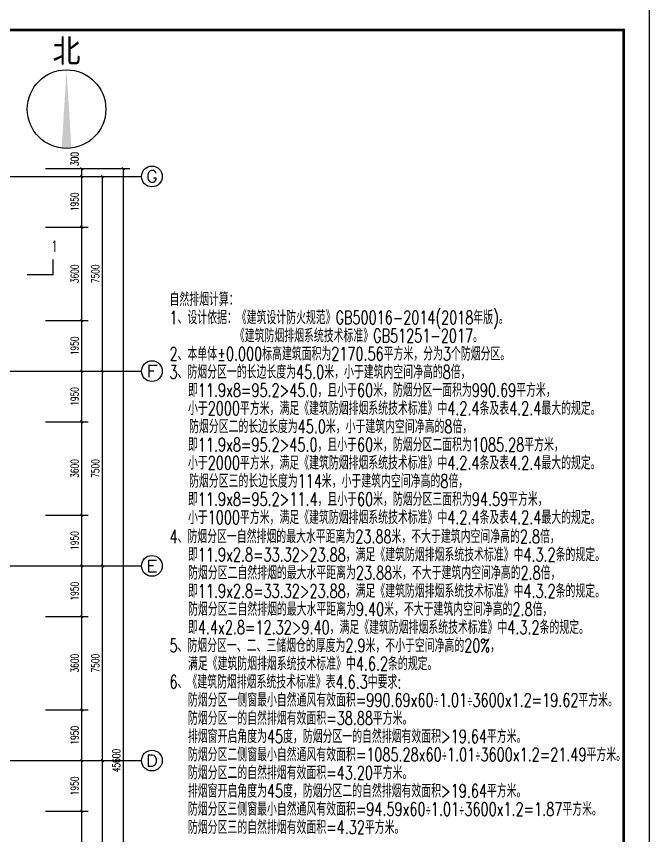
# Model space of a CAD drawing. Extents: x 4267484 to 4395158, y -674551 to -235742.
# Drawn here: x 4360780 to 4385158, y -395366 to -363812 of the extents above; entities that cross this region are included whole.
import ezdxf
from ezdxf.enums import TextEntityAlignment as Align

# ---------------------------------------------------------------- set-up
doc = ezdxf.new("R2010")
doc.units = 0
doc.header["$LTSCALE"] = 1000
doc.header["$MEASUREMENT"] = 0
doc.linetypes.add('DOTE', pattern=[2.42, 2, -0.2, 0.02, -0.2])
doc.layers.get('0').update_dxf_attribs({"linetype": 'CONTINUOUS'})
doc.layers.get('Defpoints').update_dxf_attribs({"linetype": 'CONTINUOUS'})
for name, color, linetype in [('AXIS', 3, 'CONTINUOUS'), ('AXIS_TEXT', 7, 'CONTINUOUS'), ('DIM_SYMB', 3, 'CONTINUOUS'), ('DOTE', 252, 'CONTINUOUS'), ('PUB_DIM', 3, 'CONTINUOUS'), ('PUB_TEXT', 7, 'CONTINUOUS'), ('PUB_TITLE', 4, 'CONTINUOUS')]:
    doc.layers.add(name, color=color, linetype=linetype)
doc.styles.add('_HZTXT', font='txt.shx', dxfattribs={"width": 0.8, "bigfont": 'HZTXT.shx'})
doc.styles.add('_TCH_AXIS', font='COMPLEX', dxfattribs={"bigfont": 'GBCBIG'})
doc.styles.add('_TCH_DIM_T3', font='SIMPLEX', dxfattribs={"width": 0.705882, "bigfont": 'GBCBIG'})
doc.styles.add('_TCH_LABEL', font='COMPLEX', dxfattribs={"bigfont": 'GBCBIG'})
doc.styles.add('COMPLEX', font='COMPLEX')
doc.styles.add('HT', font='')
doc.styles.get('HT').set_extended_font_data('SimSun')
doc.dimstyles.new('_TCH_ARCH&&100', dxfattribs={"dimtxt": 297.5, "dimasz": 100, "dimexe": 250, "dimexo": 300, "dimgap": 126.25, "dimtad": 1, "dimdec": 0, "dimzin": 0, "dimdsep": 46, "dimtxsty": '_TCH_DIM_T3', "dimblk": 'ARCHTICK', "dimcen": 0.09, "dimclrt": 7, "dimazin": 2, "dimtfac": 1, "dimtdec": 0, "dimtix": 1, "dimtmove": 2, "dimatfit": 3, "dimfxl": 0, "dimtolj": 1, "dimtzin": 0, "dimarcsym": 0})

# ---------------------------------------------------------------- blocks, each defined once
blk = doc.blocks.new('_ArchTick')
at = {"color": 0, "linetype": 'ByBlock', "const_width": 0.4}
blk.add_lwpolyline([(-0.5, -0.5), (0.5, 0.5)], dxfattribs=at)
blk = doc.blocks.new('*D135')
at = {"layer": 'Defpoints', "color": 0}
for p in [(4361598, -394427), (4363298, -394427), (4361598, -398027)]:
    blk.add_point(p, dxfattribs=at)
at = {"layer": 'PUB_DIM', "color": 0, "lineweight": -2}
for p, q in [((4361898, -394427), (4363548, -394427)), ((4363298, -398027), (4363298, -394427)), ((4361898, -398027), (4363548, -398027))]:
    blk.add_line(p, q, dxfattribs=at)
at = {"layer": 'PUB_DIM', "color": 0, "lineweight": -2, "xscale": 100, "yscale": 100, "zscale": 100}
for p, rotation in [((4363298, -394427), 90), ((4363298, -398027), 270)]:
    blk.add_blockref('_ArchTick', p, dxfattribs=dict(at, rotation=rotation))
at = {"layer": 'PUB_DIM', "color": 7, "insert": (4363023, -396227), "char_height": 297.5, "attachment_point": 5, "rotation": 90, "style": '_TCH_DIM_T3'}
blk.add_mtext('\\A1;3600', dxfattribs=at)
blk = doc.blocks.new('*D136')
at = {"layer": 'Defpoints', "color": 0}
for p in [(4361598, -392477), (4363298, -392477), (4361598, -394427)]:
    blk.add_point(p, dxfattribs=at)
at = {"layer": 'PUB_DIM', "color": 0, "lineweight": -2}
for p, q in [((4361898, -392477), (4363548, -392477)), ((4363298, -394427), (4363298, -392477)), ((4361898, -394427), (4363548, -394427))]:
    blk.add_line(p, q, dxfattribs=at)
at = {"layer": 'PUB_DIM', "color": 0, "lineweight": -2, "xscale": 100, "yscale": 100, "zscale": 100}
for p, rotation in [((4363298, -392477), 90), ((4363298, -394427), 270)]:
    blk.add_blockref('_ArchTick', p, dxfattribs=dict(at, rotation=rotation))
at = {"layer": 'PUB_DIM', "color": 7, "insert": (4363023, -393452), "char_height": 297.5, "attachment_point": 5, "rotation": 90, "style": '_TCH_DIM_T3'}
blk.add_mtext('\\A1;1950', dxfattribs=at)
blk = doc.blocks.new('*D137')
at = {"layer": 'Defpoints', "color": 0}
for p in [(4361598, -390527), (4363298, -390527), (4361598, -392477)]:
    blk.add_point(p, dxfattribs=at)
at = {"layer": 'PUB_DIM', "color": 0, "lineweight": -2}
for p, q in [((4361898, -390527), (4363548, -390527)), ((4363298, -392477), (4363298, -390527)), ((4361898, -392477), (4363548, -392477))]:
    blk.add_line(p, q, dxfattribs=at)
at = {"layer": 'PUB_DIM', "color": 0, "lineweight": -2, "xscale": 100, "yscale": 100, "zscale": 100}
for p, rotation in [((4363298, -390527), 90), ((4363298, -392477), 270)]:
    blk.add_blockref('_ArchTick', p, dxfattribs=dict(at, rotation=rotation))
at = {"layer": 'PUB_DIM', "color": 7, "insert": (4363023, -391502), "char_height": 297.5, "attachment_point": 5, "rotation": 90, "style": '_TCH_DIM_T3'}
blk.add_mtext('\\A1;1950', dxfattribs=at)
blk = doc.blocks.new('*D138')
at = {"layer": 'Defpoints', "color": 0}
for p in [(4361598, -386927), (4363298, -386927), (4361598, -390527)]:
    blk.add_point(p, dxfattribs=at)
at = {"layer": 'PUB_DIM', "color": 0, "lineweight": -2}
for p, q in [((4361898, -386927), (4363548, -386927)), ((4363298, -390527), (4363298, -386927)), ((4361898, -390527), (4363548, -390527))]:
    blk.add_line(p, q, dxfattribs=at)
at = {"layer": 'PUB_DIM', "color": 0, "lineweight": -2, "xscale": 100, "yscale": 100, "zscale": 100}
for p, rotation in [((4363298, -386927), 90), ((4363298, -390527), 270)]:
    blk.add_blockref('_ArchTick', p, dxfattribs=dict(at, rotation=rotation))
at = {"layer": 'PUB_DIM', "color": 7, "insert": (4363023, -388727), "char_height": 297.5, "attachment_point": 5, "rotation": 90, "style": '_TCH_DIM_T3'}
blk.add_mtext('\\A1;3600', dxfattribs=at)
blk = doc.blocks.new('*D139')
at = {"layer": 'Defpoints', "color": 0}
for p in [(4361598, -384977), (4363298, -384977), (4361598, -386927)]:
    blk.add_point(p, dxfattribs=at)
at = {"layer": 'PUB_DIM', "color": 0, "lineweight": -2}
for p, q in [((4361898, -384977), (4363548, -384977)), ((4363298, -386927), (4363298, -384977)), ((4361898, -386927), (4363548, -386927))]:
    blk.add_line(p, q, dxfattribs=at)
at = {"layer": 'PUB_DIM', "color": 0, "lineweight": -2, "xscale": 100, "yscale": 100, "zscale": 100}
for p, rotation in [((4363298, -384977), 90), ((4363298, -386927), 270)]:
    blk.add_blockref('_ArchTick', p, dxfattribs=dict(at, rotation=rotation))
at = {"layer": 'PUB_DIM', "color": 7, "insert": (4363023, -385952), "char_height": 297.5, "attachment_point": 5, "rotation": 90, "style": '_TCH_DIM_T3'}
blk.add_mtext('\\A1;1950', dxfattribs=at)
blk = doc.blocks.new('*D140')
at = {"layer": 'Defpoints', "color": 0}
for p in [(4361598, -383027), (4363298, -383027), (4361598, -384977)]:
    blk.add_point(p, dxfattribs=at)
at = {"layer": 'PUB_DIM', "color": 0, "lineweight": -2}
for p, q in [((4361898, -383027), (4363548, -383027)), ((4363298, -384977), (4363298, -383027)), ((4361898, -384977), (4363548, -384977))]:
    blk.add_line(p, q, dxfattribs=at)
at = {"layer": 'PUB_DIM', "color": 0, "lineweight": -2, "xscale": 100, "yscale": 100, "zscale": 100}
for p, rotation in [((4363298, -383027), 90), ((4363298, -384977), 270)]:
    blk.add_blockref('_ArchTick', p, dxfattribs=dict(at, rotation=rotation))
at = {"layer": 'PUB_DIM', "color": 7, "insert": (4363023, -384002), "char_height": 297.5, "attachment_point": 5, "rotation": 90, "style": '_TCH_DIM_T3'}
blk.add_mtext('\\A1;1950', dxfattribs=at)
blk = doc.blocks.new('*D141')
at = {"layer": 'Defpoints', "color": 0}
for p in [(4361598, -379427), (4363298, -379427), (4361598, -383027)]:
    blk.add_point(p, dxfattribs=at)
at = {"layer": 'PUB_DIM', "color": 0, "lineweight": -2}
for p, q in [((4361898, -379427), (4363548, -379427)), ((4363298, -383027), (4363298, -379427)), ((4361898, -383027), (4363548, -383027))]:
    blk.add_line(p, q, dxfattribs=at)
at = {"layer": 'PUB_DIM', "color": 0, "lineweight": -2, "xscale": 100, "yscale": 100, "zscale": 100}
for p, rotation in [((4363298, -379427), 90), ((4363298, -383027), 270)]:
    blk.add_blockref('_ArchTick', p, dxfattribs=dict(at, rotation=rotation))
at = {"layer": 'PUB_DIM', "color": 7, "insert": (4363023, -381227), "char_height": 297.5, "attachment_point": 5, "rotation": 90, "style": '_TCH_DIM_T3'}
blk.add_mtext('\\A1;3600', dxfattribs=at)
blk = doc.blocks.new('*D142')
at = {"layer": 'Defpoints', "color": 0}
for p in [(4361598, -377477), (4363298, -377477), (4361598, -379427)]:
    blk.add_point(p, dxfattribs=at)
at = {"layer": 'PUB_DIM', "color": 0, "lineweight": -2}
for p, q in [((4361898, -377477), (4363548, -377477)), ((4363298, -379427), (4363298, -377477)), ((4361898, -379427), (4363548, -379427))]:
    blk.add_line(p, q, dxfattribs=at)
at = {"layer": 'PUB_DIM', "color": 0, "lineweight": -2, "xscale": 100, "yscale": 100, "zscale": 100}
for p, rotation in [((4363298, -377477), 90), ((4363298, -379427), 270)]:
    blk.add_blockref('_ArchTick', p, dxfattribs=dict(at, rotation=rotation))
at = {"layer": 'PUB_DIM', "color": 7, "insert": (4363023, -378452), "char_height": 297.5, "attachment_point": 5, "rotation": 90, "style": '_TCH_DIM_T3'}
blk.add_mtext('\\A1;1950', dxfattribs=at)
blk = doc.blocks.new('*D143')
at = {"layer": 'Defpoints', "color": 0}
for p in [(4361598, -375527), (4363298, -375527), (4361598, -377477)]:
    blk.add_point(p, dxfattribs=at)
at = {"layer": 'PUB_DIM', "color": 0, "lineweight": -2}
for p, q in [((4361898, -375527), (4363548, -375527)), ((4363298, -377477), (4363298, -375527)), ((4361898, -377477), (4363548, -377477))]:
    blk.add_line(p, q, dxfattribs=at)
at = {"layer": 'PUB_DIM', "color": 0, "lineweight": -2, "xscale": 100, "yscale": 100, "zscale": 100}
for p, rotation in [((4363298, -375527), 90), ((4363298, -377477), 270)]:
    blk.add_blockref('_ArchTick', p, dxfattribs=dict(at, rotation=rotation))
at = {"layer": 'PUB_DIM', "color": 7, "insert": (4363023, -376502), "char_height": 297.5, "attachment_point": 5, "rotation": 90, "style": '_TCH_DIM_T3'}
blk.add_mtext('\\A1;1950', dxfattribs=at)
blk = doc.blocks.new('*D144')
at = {"layer": 'Defpoints', "color": 0}
for p in [(4361598, -371927), (4363298, -371927), (4361598, -375527)]:
    blk.add_point(p, dxfattribs=at)
at = {"layer": 'PUB_DIM', "color": 0, "lineweight": -2}
for p, q in [((4361898, -371927), (4363548, -371927)), ((4363298, -375527), (4363298, -371927)), ((4361898, -375527), (4363548, -375527))]:
    blk.add_line(p, q, dxfattribs=at)
at = {"layer": 'PUB_DIM', "color": 0, "lineweight": -2, "xscale": 100, "yscale": 100, "zscale": 100}
for p, rotation in [((4363298, -371927), 90), ((4363298, -375527), 270)]:
    blk.add_blockref('_ArchTick', p, dxfattribs=dict(at, rotation=rotation))
at = {"layer": 'PUB_DIM', "color": 7, "insert": (4363023, -373727), "char_height": 297.5, "attachment_point": 5, "rotation": 90, "style": '_TCH_DIM_T3'}
blk.add_mtext('\\A1;3600', dxfattribs=at)
blk = doc.blocks.new('*D145')
at = {"layer": 'Defpoints', "color": 0}
for p in [(4361598, -369977), (4363298, -369977), (4361598, -371927)]:
    blk.add_point(p, dxfattribs=at)
at = {"layer": 'PUB_DIM', "color": 0, "lineweight": -2}
for p, q in [((4361898, -369977), (4363548, -369977)), ((4363298, -371927), (4363298, -369977)), ((4361898, -371927), (4363548, -371927))]:
    blk.add_line(p, q, dxfattribs=at)
at = {"layer": 'PUB_DIM', "color": 0, "lineweight": -2, "xscale": 100, "yscale": 100, "zscale": 100}
for p, rotation in [((4363298, -369977), 90), ((4363298, -371927), 270)]:
    blk.add_blockref('_ArchTick', p, dxfattribs=dict(at, rotation=rotation))
at = {"layer": 'PUB_DIM', "color": 7, "insert": (4363023, -370952), "char_height": 297.5, "attachment_point": 5, "rotation": 90, "style": '_TCH_DIM_T3'}
blk.add_mtext('\\A1;1950', dxfattribs=at)
blk = doc.blocks.new('*D146')
at = {"layer": 'Defpoints', "color": 0}
for p in [(4361598, -369677), (4363298, -369677), (4361598, -369977)]:
    blk.add_point(p, dxfattribs=at)
at = {"layer": 'PUB_DIM', "color": 0, "lineweight": -2}
for p, q in [((4361898, -369677), (4363548, -369677)), ((4363298, -369977), (4363298, -369677)), ((4361898, -369977), (4363548, -369977))]:
    blk.add_line(p, q, dxfattribs=at)
at = {"layer": 'PUB_DIM', "color": 0, "lineweight": -2, "xscale": 100, "yscale": 100, "zscale": 100}
for p, rotation in [((4363298, -369677), 90), ((4363298, -369977), 270)]:
    blk.add_blockref('_ArchTick', p, dxfattribs=dict(at, rotation=rotation))
at = {"layer": 'PUB_DIM', "color": 7, "insert": (4363023, -369307), "char_height": 297.5, "attachment_point": 5, "rotation": 90, "style": '_TCH_DIM_T3'}
blk.add_mtext('\\A1;300', dxfattribs=at)
blk = doc.blocks.new('*D349')
at = {"layer": 'AXIS', "color": 0, "lineweight": -2}
for p, q in [((4361898, -392477), (4364348, -392477)), ((4364098, -399977), (4364098, -392477)), ((4361898, -399977), (4364348, -399977))]:
    blk.add_line(p, q, dxfattribs=at)
at = {"layer": 'Defpoints', "color": 0}
for p in [(4361598, -392477), (4364098, -392477), (4361598, -399977)]:
    blk.add_point(p, dxfattribs=at)
at = {"layer": 'AXIS', "color": 0, "lineweight": -2, "xscale": 100, "yscale": 100, "zscale": 100}
for p, rotation in [((4364098, -392477), 90), ((4364098, -399977), 270)]:
    blk.add_blockref('_ArchTick', p, dxfattribs=dict(at, rotation=rotation))
at = {"layer": 'AXIS', "color": 7, "insert": (4363823, -396227), "char_height": 297.5, "attachment_point": 5, "rotation": 90, "style": '_TCH_DIM_T3'}
blk.add_mtext('\\A1;7500', dxfattribs=at)
blk = doc.blocks.new('*D350')
at = {"layer": 'AXIS', "color": 0, "lineweight": -2}
for p, q in [((4361898, -384977), (4364348, -384977)), ((4364098, -392477), (4364098, -384977)), ((4361898, -392477), (4364348, -392477))]:
    blk.add_line(p, q, dxfattribs=at)
at = {"layer": 'Defpoints', "color": 0}
for p in [(4361598, -384977), (4364098, -384977), (4361598, -392477)]:
    blk.add_point(p, dxfattribs=at)
at = {"layer": 'AXIS', "color": 0, "lineweight": -2, "xscale": 100, "yscale": 100, "zscale": 100}
for p, rotation in [((4364098, -384977), 90), ((4364098, -392477), 270)]:
    blk.add_blockref('_ArchTick', p, dxfattribs=dict(at, rotation=rotation))
at = {"layer": 'AXIS', "color": 7, "insert": (4363823, -388727), "char_height": 297.5, "attachment_point": 5, "rotation": 90, "style": '_TCH_DIM_T3'}
blk.add_mtext('\\A1;7500', dxfattribs=at)
blk = doc.blocks.new('*D351')
at = {"layer": 'AXIS', "color": 0, "lineweight": -2}
for p, q in [((4361898, -377477), (4364348, -377477)), ((4364098, -384977), (4364098, -377477)), ((4361898, -384977), (4364348, -384977))]:
    blk.add_line(p, q, dxfattribs=at)
at = {"layer": 'Defpoints', "color": 0}
for p in [(4361598, -377477), (4364098, -377477), (4361598, -384977)]:
    blk.add_point(p, dxfattribs=at)
at = {"layer": 'AXIS', "color": 0, "lineweight": -2, "xscale": 100, "yscale": 100, "zscale": 100}
for p, rotation in [((4364098, -377477), 90), ((4364098, -384977), 270)]:
    blk.add_blockref('_ArchTick', p, dxfattribs=dict(at, rotation=rotation))
at = {"layer": 'AXIS', "color": 7, "insert": (4363823, -381227), "char_height": 297.5, "attachment_point": 5, "rotation": 90, "style": '_TCH_DIM_T3'}
blk.add_mtext('\\A1;7500', dxfattribs=at)
blk = doc.blocks.new('*D352')
at = {"layer": 'AXIS', "color": 0, "lineweight": -2}
for p, q in [((4361898, -369977), (4364348, -369977)), ((4364098, -377477), (4364098, -369977)), ((4361898, -377477), (4364348, -377477))]:
    blk.add_line(p, q, dxfattribs=at)
at = {"layer": 'Defpoints', "color": 0}
for p in [(4361598, -369977), (4364098, -369977), (4361598, -377477)]:
    blk.add_point(p, dxfattribs=at)
at = {"layer": 'AXIS', "color": 0, "lineweight": -2, "xscale": 100, "yscale": 100, "zscale": 100}
for p, rotation in [((4364098, -369977), 90), ((4364098, -377477), 270)]:
    blk.add_blockref('_ArchTick', p, dxfattribs=dict(at, rotation=rotation))
at = {"layer": 'AXIS', "color": 7, "insert": (4363823, -373727), "char_height": 297.5, "attachment_point": 5, "rotation": 90, "style": '_TCH_DIM_T3'}
blk.add_mtext('\\A1;7500', dxfattribs=at)
blk = doc.blocks.new('*D353')
at = {"layer": 'AXIS', "color": 0, "lineweight": -2}
for p, q in [((4361898, -369677), (4365148, -369677)), ((4364898, -415277), (4364898, -369677)), ((4361898, -415277), (4365148, -415277))]:
    blk.add_line(p, q, dxfattribs=at)
at = {"layer": 'Defpoints', "color": 0}
for p in [(4361598, -369677), (4364898, -369677), (4361598, -415277)]:
    blk.add_point(p, dxfattribs=at)
at = {"layer": 'AXIS', "color": 0, "lineweight": -2, "xscale": 100, "yscale": 100, "zscale": 100}
for p, rotation in [((4364898, -369677), 90), ((4364898, -415277), 270)]:
    blk.add_blockref('_ArchTick', p, dxfattribs=dict(at, rotation=rotation))
at = {"layer": 'AXIS', "color": 7, "insert": (4364623, -392477), "char_height": 297.5, "attachment_point": 5, "rotation": 90, "style": '_TCH_DIM_T3'}
blk.add_mtext('\\A1;45600', dxfattribs=at)
blk = doc.blocks.new('_AXISO')
blk.add_circle((0, 0), 0.5)
at = {"layer": 'AXIS_TEXT', "style": 'COMPLEX', "width": 1.041667}
blk.add_attdef('A', text='', height=0.56, dxfattribs=at).set_placement((-0.25, -0.28), (0.25, -0.28), align=Align.FIT)
blk = doc.blocks.new('_NORTH')
blk.add_circle((0, 0), 1200)
blk.add_solid([(-1191, 149), (-1191, -149), (1200, 0)])

msp = doc.modelspace()

# ---------------------------------------------------------------- linework, layer by layer
at = {"layer": 'AXIS', "color": 0}
for p, q in [((4361598.3, -369976.8), (4365598.3, -369976.8)), ((4361598.3, -377476.8), (4365598.3, -377476.8)), ((4361598.3, -384976.8), (4365598.3, -384976.8)), ((4361598.3, -392476.8), (4365598.3, -392476.8))]:
    msp.add_line(p, q, dxfattribs=at)
at = {"layer": 'DIM_SYMB', "color": 0, "const_width": 50}
msp.add_lwpolyline([(4361186.9, -373765.9), (4362186.9, -373765.9), (4362186.9, -373165.9)], dxfattribs=at)
at = {"layer": 'DOTE', "linetype": 'DOTE'}
for p, q in [((4309598.3, -369976.8), (4361598.3, -369976.8)), ((4309598.3, -377476.8), (4361598.3, -377476.8)), ((4309598.3, -384976.8), (4361598.3, -384976.8)), ((4309598.3, -392476.8), (4361598.3, -392476.8))]:
    msp.add_line(p, q, dxfattribs=at)
at = {"layer": 'PUB_TITLE', "color": 4}
msp.add_lwpolyline([(4301057.7, -422737.3), (4385157.7, -422737.3), (4385157.7, -363337.3), (4301057.7, -363337.3)], close=True, dxfattribs=at)
at = {"layer": 'PUB_TITLE', "color": 4, "const_width": 100}
msp.add_lwpolyline([(4303557.7, -421737.3), (4384157.7, -421737.3), (4384157.7, -364337.3), (4303557.7, -364337.3)], close=True, dxfattribs=at)

# ---------------------------------------------------------------- block references
at = {"layer": 'AXIS', "color": 0}
ref = msp.add_blockref('_AXISO', (4365998.3, -369976.8), dxfattribs=dict(at, xscale=800, yscale=800, zscale=800))
ref.add_attrib('A', 'G', dxfattribs={"layer": 'AXIS_TEXT', "color": 0, "height": 452.5, "style": '_TCH_AXIS', "width": 1.166667}).set_placement((4365772.1, -370203.1), (4366224.6, -370203.1), align=Align.FIT)
ref = msp.add_blockref('_AXISO', (4365998.3, -377476.8), dxfattribs=dict(at, xscale=800, yscale=800, zscale=800))
ref.add_attrib('A', 'F', dxfattribs={"layer": 'AXIS_TEXT', "color": 0, "height": 452.5, "style": '_TCH_AXIS', "width": 1.3125}).set_placement((4365772.1, -377703.1), (4366224.6, -377703.1), align=Align.FIT)
ref = msp.add_blockref('_AXISO', (4365998.3, -384976.8), dxfattribs=dict(at, xscale=800, yscale=800, zscale=800))
ref.add_attrib('A', 'E', dxfattribs={"layer": 'AXIS_TEXT', "color": 0, "height": 452.5, "style": '_TCH_AXIS', "width": 1.3125}).set_placement((4365772.1, -385203.1), (4366224.6, -385203.1), align=Align.FIT)
ref = msp.add_blockref('_AXISO', (4365998.3, -392476.8), dxfattribs=dict(at, xscale=800, yscale=800, zscale=800))
ref.add_attrib('A', 'D', dxfattribs={"layer": 'AXIS_TEXT', "color": 0, "height": 452.5, "style": '_TCH_AXIS', "width": 1.235294}).set_placement((4365772.1, -392703.1), (4366224.6, -392703.1), align=Align.FIT)
at = {"layer": 'PUB_DIM', "xscale": 1.260000000009313, "yscale": 1.260000000009313, "zscale": 1.260000000009313, "rotation": 90}
msp.add_blockref('_NORTH', (4362711.1, -367384, -12083.9), dxfattribs=at)

# ---------------------------------------------------------------- texts
at = {"layer": 'PUB_DIM'}
for s, height, style, width, p in [('北', 900.8, 'HT', 0.88, (4362169.5, -365590.1, -12083.9)), ('自然排烟计算：', 517.09, '_HZTXT', 0.7, (4366675.1, -374968.3)), ('1、设计依据：《建筑设计防火规范》GB50016-2014(2018年版)。', 517.085, '_HZTXT', 0.7, (4366675.1, -375668.3)), ('《建筑防烟排烟系统技术标准》GB51251-2017。', 517.085, '_HZTXT', 0.7, (4369192.3, -376368.3)), ('2、本单体%%P0.000标高建筑面积为2170.56平方米，分为3个防烟分区。', 517.085, '_HZTXT', 0.7, (4366675.1, -377068.3)), ('3、防烟分区一的长边长度为45.0米，小于建筑内空间净高的8倍，', 517.085, '_HZTXT', 0.7, (4366675.1, -377768.3)), ('即11.9x8=95.2>45.0，且小于60米，防烟分区一面积为990.69平方米，', 517.085, '_HZTXT', 0.7, (4367386, -378468.3)), ('小于2000平方米，满足《建筑防烟排烟系统技术标准》中4.2.4条及表4.2.4最大的规定。', 517.085, '_HZTXT', 0.7, (4367386, -379168.3)), ('防烟分区二的长边长度为45.0米，小于建筑内空间净高的8倍，', 517.085, '_HZTXT', 0.7, (4367428.6, -379868.3)), ('即11.9x8=95.2>45.0，且小于60米，防烟分区二面积为1085.28平方米，', 517.085, '_HZTXT', 0.7, (4367386, -380568.3)), ('小于2000平方米，满足《建筑防烟排烟系统技术标准》中4.2.4条及表4.2.4最大的规定。', 517.085, '_HZTXT', 0.7, (4367386, -381268.3)), ('防烟分区三的长边长度为114米，小于建筑内空间净高的8倍，', 517.085, '_HZTXT', 0.7, (4367428.6, -381968.3)), ('即11.9x8=95.2>11.4，且小于60米，防烟分区三面积为94.59平方米，', 517.085, '_HZTXT', 0.7, (4367386, -382668.3)), ('小于1000平方米，满足《建筑防烟排烟系统技术标准》中4.2.4条及表4.2.4最大的规定。', 517.085, '_HZTXT', 0.7, (4367386, -383368.3)), ('4、防烟分区一自然排烟的最大水平距离为23.88米，不大于建筑内空间净高的2.8倍，', 517.085, '_HZTXT', 0.7, (4366675.1, -384103.1)), ('即11.9x2.8=33.32>23.88，满足《建筑防烟排烟系统技术标准》中4.3.2条的规定。', 517.085, '_HZTXT', 0.7, (4367386, -384803.1)), ('防烟分区二自然排烟的最大水平距离为23.88米，不大于建筑内空间净高的2.8倍，', 517.085, '_HZTXT', 0.7, (4367390.1, -385503.1)), ('即11.9x2.8=33.32>23.88，满足《建筑防烟排烟系统技术标准》中4.3.2条的规定。', 517.085, '_HZTXT', 0.7, (4367386, -386203.1)), ('防烟分区三自然排烟的最大水平距离为9.40米，不大于建筑内空间净高的2.8倍，', 517.085, '_HZTXT', 0.7, (4367390.1, -386903.1)), ('即4.4x2.8=12.32>9.40，满足《建筑防烟排烟系统技术标准》中4.3.2条的规定。', 517.085, '_HZTXT', 0.7, (4367386, -387603.1)), ('5、防烟分区一、二、三储烟仓的厚度为2.9米，不小于空间净高的20%%%，', 517.085, '_HZTXT', 0.7, (4366675.1, -388303.1)), ('满足《建筑防烟排烟系统技术标准》中4.6.2条的规定。', 517.085, '_HZTXT', 0.7, (4367386, -389003.1)), ('6、《建筑防烟排烟系统技术标准》表4.6.3中要求:', 517.085, '_HZTXT', 0.7, (4366675.1, -389703.1)), ('防烟分区一侧窗最小自然通风有效面积=990.69x60÷1.01÷3600x1.2=19.62平方米。', 517.085, '_HZTXT', 0.7, (4367386, -390403.1)), ('防烟分区一的自然排烟有效面积=38.88平方米。', 517.085, '_HZTXT', 0.7, (4367386, -391103.1)), ('排烟窗开启角度为45度，防烟分区一的自然排烟有效面积>19.64平方米。', 517.085, '_HZTXT', 0.7, (4367386, -391803.1)), ('防烟分区二侧窗最小自然通风有效面积=1085.28x60÷1.01÷3600x1.2=21.49平方米。', 517.085, '_HZTXT', 0.7, (4367386, -392503.1)), ('防烟分区二的自然排烟有效面积=43.20平方米。', 517.085, '_HZTXT', 0.7, (4367386, -393203.1)), ('排烟窗开启角度为45度，防烟分区二的自然排烟有效面积>19.64平方米。', 517.085, '_HZTXT', 0.7, (4367386, -393903.1)), ('防烟分区三侧窗最小自然通风有效面积=94.59x60÷1.01÷3600x1.2=1.87平方米。', 517.085, '_HZTXT', 0.7, (4367386, -394603.1)), ('防烟分区三的自然排烟有效面积=4.32平方米。', 517.085, '_HZTXT', 0.7, (4367386, -395303.1))]:
    msp.add_text(s, height=height, dxfattribs=dict(at, style=style, width=width)).set_placement(p)
at = {"layer": 'PUB_TEXT', "color": 0, "style": '_TCH_LABEL', "width": 0.705882}
msp.add_text('1', height=425, dxfattribs=at).set_placement((4362122.6, -372878.4))

# ---------------------------------------------------------------- dimensions: what is measured, and where the dimension line sits
at = {"layer": 'AXIS', "color": 0}
for p1, p2, distance, picture, middle in [((4361598.3, -415276.8), (4361598.3, -369676.8), -3300, '*D353', (4364623.3, -392476.8)), ((4361598.3, -377476.8), (4361598.3, -369976.8), -2500, '*D352', (4363823.3, -373726.8)), ((4361598.3, -384976.8), (4361598.3, -377476.8), -2500, '*D351', (4363823.3, -381226.8)), ((4361598.3, -392476.8), (4361598.3, -384976.8), -2500, '*D350', (4363823.3, -388726.8)), ((4361598.3, -399976.8), (4361598.3, -392476.8), -2500, '*D349', (4363823.3, -396226.8))]:
    dim = msp.add_aligned_dim(p1=p1, p2=p2, distance=distance, dimstyle='_TCH_ARCH&&100', dxfattribs=at)
    dim.commit()
    dim.dimension.update_dxf_attribs({"geometry": picture, "text_midpoint": middle})
at = {"layer": 'PUB_DIM', "color": 0}
dim = msp.add_linear_dim(base=(4363298.3, -369676.8), p1=(4361598.3, -369976.8), p2=(4361598.3, -369676.8), angle=90, dimstyle='_TCH_ARCH&&100', dxfattribs=at)
dim.commit()
dim.dimension.update_dxf_attribs({"geometry": '*D146', "text_midpoint": (4363023.3, -369306.8), "dimtype": 129})
for p1, p2, picture, middle in [((4361598.3, -371926.8), (4361598.3, -369976.8), '*D145', (4363023.3, -370951.8)), ((4361598.3, -375526.8), (4361598.3, -371926.8), '*D144', (4363023.3, -373726.8)), ((4361598.3, -377476.8), (4361598.3, -375526.8), '*D143', (4363023.3, -376501.8)), ((4361598.3, -379426.8), (4361598.3, -377476.8), '*D142', (4363023.3, -378451.8)), ((4361598.3, -383026.8), (4361598.3, -379426.8), '*D141', (4363023.3, -381226.8)), ((4361598.3, -384976.8), (4361598.3, -383026.8), '*D140', (4363023.3, -384001.8)), ((4361598.3, -386926.8), (4361598.3, -384976.8), '*D139', (4363023.3, -385951.8)), ((4361598.3, -390526.8), (4361598.3, -386926.8), '*D138', (4363023.3, -388726.8)), ((4361598.3, -392476.8), (4361598.3, -390526.8), '*D137', (4363023.3, -391501.8)), ((4361598.3, -394426.8), (4361598.3, -392476.8), '*D136', (4363023.3, -393451.8)), ((4361598.3, -398026.8), (4361598.3, -394426.8), '*D135', (4363023.3, -396226.8))]:
    dim = msp.add_aligned_dim(p1=p1, p2=p2, distance=-1700, dimstyle='_TCH_ARCH&&100', dxfattribs=at)
    dim.commit()
    dim.dimension.update_dxf_attribs({"geometry": picture, "text_midpoint": middle})

doc.saveas('drawing.dxf')
